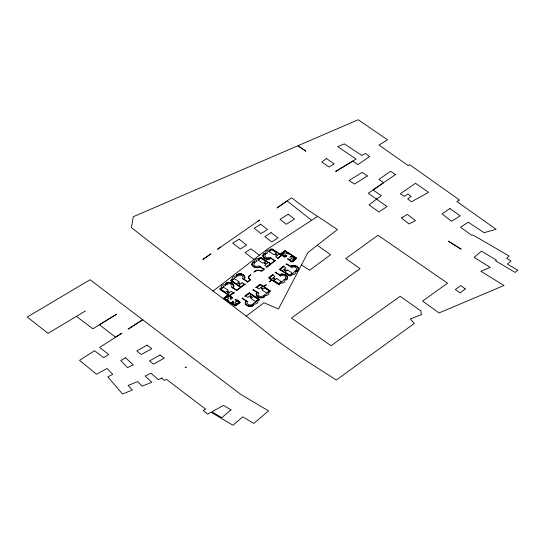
<?xml version="1.0" encoding="UTF-8"?>
<svg xmlns="http://www.w3.org/2000/svg" width="545" height="545" viewBox="0 0 545 545"><rect width="100%" height="100%" fill="white"/><g stroke="black" fill="none" stroke-linecap="round" stroke-linejoin="round"><path stroke-width="0.82" d="M225.719 284.531L225.351 283.584M244.923 277.48L244.419 275.872M259.25 258.473L260.094 257.431M280.321 283.346L279.36 284.388M287.637 277.569L287.29 278.842M244.923 277.487L244.453 278.842M256.143 294.089L256.872 296.105M248.438 277.146L248.418 277.725M256.143 294.089L256.382 293.237M262.922 255.346L262.949 256.109M262.922 255.339L264.277 253.336M298.571 269.475L298.585 268.712M298.571 269.482L298.258 270.313M248.445 277.132C248.391 275.518 253.078 273.345 249.746 275.756A3.931 2.759 4.2 0 0 250.148 279.674L250.441 279.892M233.805 286.759L233.689 284.81M240.168 302.482L235.133 306.004L223.566 298.483M271.696 280.144L278.495 284.34M236.298 275.096L238.002 274.128L240.27 273.856M243.69 279.21L243.724 279.156A4.401 3.093 4.2 0 0 242.804 274.85A4.401 3.093 4.2 0 0 236.741 275.13L237.198 275.484M257.356 292.508L257.376 292.474A4.401 3.093 4.2 0 0 258.262 296.827A4.401 3.093 4.2 0 0 264.325 296.548L263.909 296.269M264.761 296.596L263.603 297.345M233.71 286.97L233.103 287.808L236.496 290.001M256.382 293.23L256.838 292.556M246.245 316.114L275.572 339.576L282.283 344.338L300.193 356.921L336.347 380.029L414.316 323.41L410.249 319.009L421.653 314.533L420.938 312.98L421.128 311.1L400.153 296.296L331.033 345.694L291.452 318.069L360.081 268.671L345.775 258.568L377.971 235.277L447.547 283.196L422.607 301.078L439.038 312.939L503.989 285.498L480.86 271.274L490.173 267.37L474.164 257.356L481.399 251.177L496.393 260.067L495.548 260.789L515.195 272.439L517.75 270.259L507.32 264.053L510.978 260.912L506.557 258.282L509.153 256.041L472.89 234.956L471.643 235.27L460.539 227.245L468.305 222.251L484.103 232.695L496.1 229.254L456.826 201.527L459.558 200.029L409.69 164.726L408.328 165.673L378.959 145.052L387.543 139.813L358.222 119.743L133.293 216.712L131.393 227.633L205.009 284.933L246.245 316.114L263.991 302.748L278.454 308.995L307.932 252.546L337.409 229.52L306.93 209.294L291.548 197.815L277.003 207.938L287.079 200.935L311.631 220.275L317.585 216.379M223.579 298.183L227.974 294.729L219.887 289.49M224.145 298.319L228.198 295.152L223.954 298.456L235.242 305.752L239.637 302.55L235.386 305.616L231.107 302.918M252.281 262.922L251.933 264.305M231.087 302.802L233.09 301.228L233.376 301.419L231.536 302.85L235.317 305.295L239.207 302.271L234.956 299.784C236.55 298.088 242.443 304.716 238.41 301.29M238.41 301.201L238.778 300.894L240.202 302.346M250.414 280.001L247.403 282.344L247.246 281.69L243.785 279.449M268.801 277.63L272.916 274.373L273.202 274.564L269.196 277.964L278.761 284.156L280.328 283.264M281.881 255.55L277.337 258.677L281.302 255.23M271.689 280.157L269.332 281.928L270.572 280.968A3.938 2.766 4.2 0 0 271.43 279.796L269.012 278.216M289.204 253.95L288.884 254.202L285.001 251.429L281.111 254.454L284.892 256.893L287.017 255.646L284.885 257.22L281.731 255.23M287.603 258.889L287.951 258.609L291.834 261.382L295.724 258.357L291.943 255.912L289.811 257.158L291.888 255.591L296.173 258.323L292.263 261.661L296.391 258.412L285.042 250.959L280.675 254.174L284.967 251.102L289.231 253.841M252.281 262.915L253.377 261.825L254.706 262.016L254.256 262.37M287.283 278.842L286.936 279.319M298.258 270.32L297.148 271.417L295.853 271.219L296.296 270.858M226.182 284.183L225.705 284.551M237.157 275.654L236.68 276.029L236.36 275.239M244.446 278.849L244.071 279.278L247.648 281.636M263.896 296.037L264.386 295.649L264.707 296.439M232.742 287.692L232.749 287.685A4.401 3.093 4.2 0 0 231.836 283.373A4.401 3.093 4.2 0 0 225.766 283.659L226.127 283.891M219.724 288.809L221.175 288.073L220.078 289.259L229.683 295.567L233.41 292.672L231.25 291.282L227.524 294.177M256.845 292.549L253.548 290.172M286.759 279.503L286.268 279.898M225.364 283.57L228.519 282.385M259.352 299.968L257.969 300.656L259.059 299.498L249.426 293.285L244.76 296.248L249.542 292.536L249.453 293.012M270.327 291.439L268.923 292.134L269.986 290.928L260.408 284.633L256.688 287.528L258.841 288.925L262.567 286.03M253.657 305.248L252.369 305.977M311.631 220.275L267.234 249.235L213.068 291.044M230.78 280.205L232.143 279.544L231.053 280.729L240.665 286.922L245.332 283.952L236.428 290.866L236.298 290.233L232.783 287.951M259.243 258.493L260.81 257.608L270.375 263.794L266.369 267.2L266.655 267.384L275.559 260.469L274.653 260.435L270.865 258.126M222.98 287.351L221.638 288.394A3.706 2.602 4.2 0 1 222.06 285.416A3.706 2.602 4.2 0 1 226.195 284.844L224.867 285.887A1.894 1.335 4.2 0 0 222.98 287.351M232.613 279.871L233.955 278.829A1.894 1.335 4.2 0 1 235.842 277.364L237.177 276.322A3.706 2.602 4.2 0 0 233.028 276.887A3.706 2.602 4.2 0 0 232.606 279.858M266.151 253.813L267.493 252.771A1.894 1.335 4.2 0 1 269.38 251.306L270.715 250.264A3.706 2.602 4.2 0 0 266.566 250.829A3.706 2.602 4.2 0 0 266.144 253.8M255.251 271.069L253.936 272.084L255.537 271.253A3.931 2.759 4.2 0 1 261.082 271.178L261.573 271.335L264.584 268.992L263.644 268.944L260.135 266.682M279.387 253.881L275.661 256.777L277.814 258.173L281.54 255.278L271.812 249.099L269.986 249.767L271.117 248.874M224.731 298.394L226.591 296.943L228.75 298.34L226.884 299.784M285.055 251.524L283.189 252.969L285.348 254.358L287.208 252.914M240.638 287.188L236.687 290.178M247.689 281.711L249.896 279.864M263.726 269.257C261.723 272.793 257.955 268.406 255.258 271.063M270.77 263.78L274.694 260.728M289.627 259.897L291.486 258.446L293.639 259.836L291.779 261.287M259.706 284.64L255.734 287.726L260.53 284.817M242.402 298.49L241.953 298.435L242.689 297.863L242.845 298.517L246.313 300.758M253.377 289.967L252.744 290.083L253.663 289.334L253.82 289.995L257.349 292.29M275.845 272.507L275.94 272.03L274.987 272.766L275.927 272.813L279.483 275.096M279.769 269.455L279.142 269.571L283.884 265.851L284.177 266.035L280.15 269.414L289.702 275.613L291.555 274.946L290.492 275.77M286.82 263.978L285.955 264.243L286.895 264.291L291.677 267.493A2.854 2.003 4.2 0 1 295.697 267.438A2.854 2.003 4.2 0 1 295.99 270.279L297.304 271.131A4.598 3.229 4.2 0 0 296.834 266.553A4.598 3.229 4.2 0 0 290.362 266.648M265.061 285.655L266.307 284.688L264.781 285.464A3.938 2.766 4.2 0 1 263.215 286.18L260.51 284.51M268.453 291.807L267.111 292.849A1.894 1.335 4.2 0 1 265.224 294.314L263.882 295.356A3.706 2.602 4.2 0 0 268.038 294.791A3.706 2.602 4.2 0 0 268.46 291.82M295.363 270.899L294.028 271.941A1.894 1.335 4.2 0 1 292.134 273.406L290.798 274.448A3.706 2.602 4.2 0 0 294.947 273.876A3.706 2.602 4.2 0 0 295.37 270.906M252.962 304.526L253.411 304.178L253.8 305.043M265.061 285.655L263.514 286.391L270.415 290.928M220.664 247.083L217.448 249.331L259.665 219.989L257.587 221.42M265.183 253.875L265.694 253.486L264.318 253.316M285.376 279.36L284.851 279.748L285.989 279.905M85.449 310.997L48.055 333.322L27.25 317.033L90.095 279.728L240.618 394.308L268.562 410.855L253.813 423.424L242.791 416.87L232.967 425.257L211.078 412.252L207.713 414.105L203.169 410.487L205.629 409.159L166.525 379.388L164.324 380.349L161.647 378.175L162.069 377.978L158.37 379.654L151.006 373.284L145.133 376.03L151.817 382.277L142.041 386.18L137.756 381.541L128.109 385.472L132.374 390.056L122.509 393.994L107.849 376.881L112.733 374.326L107.052 368.454L96.52 374.231L79.529 360.354L94.544 350.707L103.714 357.677L108.666 354.461L99.674 347.417L121.801 333.193L115.567 337.185L99.435 324.752L116.664 314.165L92.848 328.805L76.423 316.393M259.767 267.043L263.419 269.148M270.736 258.166L270.749 258.16A4.401 3.093 4.2 0 1 264.597 257.914A4.401 3.093 4.2 0 1 264.441 253.609L265.122 253.888M259.761 267.05L259.263 267.288M279.789 275.075L279.803 275.068A4.401 3.093 4.2 0 1 285.941 275.32A4.401 3.093 4.2 0 1 286.105 279.626L285.743 279.394M291.016 266.062L290.567 266.307L287.174 264.114M280.048 274.591L279.599 274.83L275.954 272.527M291.023 266.062L294.879 265.647M280.055 274.585L280.716 274.326M263.596 297.345L262.922 297.59M259.257 267.288L257.983 267.636M279.299 284.415L278.986 284.463M252.355 305.983L251.518 306.222M280.723 274.326L281.145 274.21M290.199 275.906L289.885 275.934M259.951 284.517L260.36 284.483M262.915 297.59L261.729 297.808M290.683 266.58L290.778 266.546A4.401 3.093 4.2 0 1 296.916 266.798A4.401 3.093 4.2 0 1 297.073 271.103L296.494 270.804M281.152 274.21L281.738 274.101M251.511 306.222L250.911 306.317M268.801 259.134L270.947 258.405L274.585 260.708M257.976 267.643L257.213 267.711M268.794 259.134L268.031 259.195M281.745 274.101L284.797 274.408M250.904 306.317L249.985 306.351M261.723 297.808L260.796 297.822M228.525 282.385L229.452 282.392M257.206 267.711L256.279 267.684M260.019 266.648L259.767 266.689A4.401 3.093 4.2 0 1 253.629 266.444A4.401 3.093 4.2 0 1 253.466 262.138L253.881 262.397M268.024 259.195L267.098 259.141M249.971 306.351L248.445 306.127M240.277 273.856L241.197 273.972M260.789 297.822L258.834 297.413M229.459 282.392L231.393 282.841M229.731 295.724L234.357 292.481L229.622 295.424M256.273 267.684L254.917 267.397M267.084 259.141L266.328 258.998M229.656 295.71L232.715 297.754L230.712 299.403L230.426 299.212L232.265 297.781L228.484 295.342L224.595 298.367L228.846 300.847L228.512 301.106L224.159 298.422M294.886 265.647L296.582 266.239M241.203 273.972L241.796 274.121M266.321 258.998L265.326 258.664M248.438 306.127L245.993 304.73M241.803 274.121L242.9 274.571M254.91 267.397L254.488 267.248M284.803 274.414L285.485 274.7M258.827 297.413L258.425 297.243M254.481 267.241L253.473 266.703M231.407 282.848L233.689 284.803M265.32 258.657L264.114 257.928M261.007 257.39L270.756 263.753M258.419 297.236L257.676 296.814M296.589 266.246L297.952 267.336L298.585 268.705M242.907 274.571L243.499 274.946M272.044 248.895L280.198 254.161L284.49 250.809L285.267 250.741L296.534 257.996C290.621 265.149 291.589 260.946 287.61 258.991M289.429 275.797L279.803 269.516M285.743 274.837L286.977 275.859M240.297 287.058L230.794 280.92M249.808 293.149L259.284 299.273M242.614 298.721L246.02 300.922L245.168 302.938M301.487 264.918L309.635 270.231L330.611 254.706L317.265 245.257M253.466 266.696L252.253 265.395M249.889 279.858L248.418 277.739M257.669 296.814L256.961 296.208M259.434 255.21L250.993 248.861L245.018 252.567L253.936 259.502M243.506 274.946L244.01 275.382M264.107 257.921L263.644 257.472M245.986 304.73L245.543 304.137M263.637 257.465L262.949 256.116M286.983 275.865L287.508 276.799M245.543 304.13L245.339 303.715M252.246 265.388L252.062 264.965M245.339 303.708L245.168 302.945M287.508 276.799L287.637 277.562M252.062 264.959L251.933 264.305M253.35 305.071A4.401 3.093 4.2 0 1 247.287 305.357A4.401 3.093 4.2 0 1 246.354 301.072M230.978 409.86L221.795 417.688L211.889 411.802L223.498 405.398L230.978 409.86M465.26 288.932L460.082 292.978L455.375 289.545L460.791 285.587L465.26 288.932M256.518 261.293L255.176 262.336A3.706 2.602 4.2 0 1 255.591 259.359A3.706 2.602 4.2 0 1 259.733 258.786L258.405 259.829A1.894 1.335 4.2 0 0 256.518 261.293M223.402 287.167L220.814 289.177L225.596 292.27L228.185 290.26L223.402 287.167M234.37 278.638L231.782 280.648L236.571 283.741L239.16 281.731L234.37 278.638M260.769 258.132L258.18 260.142L262.963 263.235L265.551 261.225L260.769 258.132M271.737 249.603L269.148 251.62L273.937 254.713L276.526 252.696L271.737 249.603M242.225 282.753L238.499 285.648L240.652 287.045L244.378 284.149L242.225 282.753M268.413 262.411L264.686 265.306L266.839 266.696L270.565 263.8L268.413 262.411M230.978 297.216L230.044 297.938L230.814 298.435L231.748 297.713L230.978 297.216M284.906 255.312L283.979 256.041L284.742 256.531L285.675 255.809L284.906 255.312M232.988 302.196L232.054 302.918L232.824 303.415L233.751 302.693L232.988 302.196M292.093 256.273L291.159 256.995L291.922 257.492L292.856 256.77L292.093 256.273M236.918 300.847L235.052 302.291L237.211 303.688L239.071 302.237L236.918 300.847M249.44 293.162L245.713 296.058L247.866 297.447L251.592 294.552L249.44 293.162M272.732 275.068L269.005 277.964L271.158 279.353L274.884 276.458L272.732 275.068M283.7 266.539L279.973 269.434L282.126 270.824L285.853 267.929L283.7 266.539M253.52 296.46L250.932 298.469L255.721 301.562L258.31 299.552L253.52 296.46M264.495 287.937L261.907 289.947L266.696 293.04L269.284 291.03L264.495 287.937M276.601 278.529L274.019 280.539L278.802 283.632L281.39 281.622L276.601 278.529M287.576 270L284.987 272.01L289.776 275.102L292.365 273.093L287.576 270M254.249 302.843L252.914 303.885A3.706 2.602 4.2 0 0 257.063 303.313A3.706 2.602 4.2 0 0 257.485 300.343L256.143 301.378A1.894 1.335 4.2 0 1 254.249 302.843M281.166 281.928L279.823 282.971A3.706 2.602 4.2 0 0 283.972 282.405A3.706 2.602 4.2 0 0 284.401 279.435L283.053 280.464A1.894 1.335 4.2 0 1 281.166 281.928M202.965 259.386L210.888 253.902L202.965 259.386M376.772 198.98L369.026 204.872L378.864 212.012L387.073 206.541L368.229 193.318L383.591 182.718L378.884 179.428L390.676 171.287L395.391 174.604L395.725 174.38L373.08 189.973L381.371 195.757L376.772 198.98M410.984 196.425L407.68 198.918L411.495 201.773L428.588 192.351L415.522 183.29L400.289 193.829L404.342 196.398L407.939 193.925L410.984 196.425M326.482 158.561L321.782 162.035L329.003 166.981L334.242 163.916L326.482 158.561M369.639 156.531L357.867 164.658L352.751 161.075L335.652 171.525L356.076 159.038L337.648 146.653L344.372 143.9L361.914 155.475L365.3 153.397L369.639 156.531M449.884 208.565L442.036 213.865L451.512 221.277L460.218 215.827L449.884 208.565M271.049 232.62L264.816 236.666L271.785 241.946L278.018 237.899L271.049 232.62M136.039 324.023L128.136 329.119L142.885 319.636L136.039 324.023M260.639 224.193L254.208 228.287L261.069 233.614L267.5 229.52L260.639 224.193M288.223 214.192L280.028 219.383L286.309 224.274L294.504 219.083L288.223 214.192M367.364 175.974L354.434 184.081L349.066 180.484L362.221 172.37L367.364 175.974M239.187 239.166L232.742 243.165L240.304 248.983L246.592 245.093L239.187 239.166M402.142 217.482L401.379 217.932L409.166 224.009L415.44 220.582L407.394 214.396L402.142 217.482M147.048 345.142L136.815 350.987L141.264 354.516L151.789 348.711L147.048 345.142M159.978 355.02L149.466 360.988L153.622 364.094L164.311 358.126L159.978 355.02M125.629 357.813L120.724 360.558L127.482 367.596L133.252 364.905L125.629 357.813M186.199 367.037L185.252 367.514L186.199 367.037M458.549 247.58L448.276 241.156L461.125 249.194L458.549 247.58M265.524 254.433L264.209 253.582A4.598 3.229 4.2 0 0 264.679 258.153A4.598 3.229 4.2 0 0 271.151 258.064L269.836 257.213A2.854 2.003 4.2 0 1 265.817 257.274A2.854 2.003 4.2 0 1 265.524 254.433M280.709 276.022L279.387 275.171A4.598 3.229 4.2 0 1 285.859 275.082A4.598 3.229 4.2 0 1 286.329 279.653L285.015 278.802A2.854 2.003 4.2 0 0 284.722 275.968A2.854 2.003 4.2 0 0 280.709 276.022M254.556 262.956L253.241 262.104A4.598 3.229 4.2 0 0 253.711 266.682A4.598 3.229 4.2 0 0 260.183 266.594L258.861 265.742A2.854 2.003 4.2 0 1 254.849 265.797A2.854 2.003 4.2 0 1 254.556 262.956M237.995 275.825L236.68 274.973A4.598 3.229 4.2 0 1 243.152 274.884A4.598 3.229 4.2 0 1 243.622 279.456L242.3 278.611A2.854 2.003 4.2 0 0 242.014 275.77A2.854 2.003 4.2 0 0 237.995 275.825M258.759 293.074L257.444 292.222A4.598 3.229 4.2 0 0 257.914 296.793A4.598 3.229 4.2 0 0 264.386 296.705L263.072 295.853A2.854 2.003 4.2 0 1 259.052 295.908A2.854 2.003 4.2 0 1 258.759 293.074M227.02 284.347L225.705 283.502A4.598 3.229 4.2 0 1 232.177 283.407A4.598 3.229 4.2 0 1 232.647 287.985L231.332 287.133A2.854 2.003 4.2 0 0 231.039 284.292A2.854 2.003 4.2 0 0 227.02 284.347M247.791 301.596L246.476 300.745A4.598 3.229 4.2 0 0 246.94 305.323A4.598 3.229 4.2 0 0 253.418 305.227L252.097 304.382A2.854 2.003 4.2 0 1 248.084 304.437A2.854 2.003 4.2 0 1 247.791 301.596M305.8 151.115L298.19 145.89L305.8 151.115M261.409 288.68A0.729 0.511 4.2 0 0 262.567 288.38A0.729 0.511 4.2 0 0 261.566 287.808A0.729 0.511 4.2 0 0 261.409 288.68M250.434 297.209A0.729 0.511 4.2 0 0 251.599 296.902A0.729 0.511 4.2 0 0 250.591 296.33A0.729 0.511 4.2 0 0 250.434 297.209M238.778 283.781A0.729 0.511 4.2 0 0 239.936 283.482A0.729 0.511 4.2 0 0 238.935 282.909A0.729 0.511 4.2 0 0 238.778 283.781M227.803 292.311A0.729 0.511 4.2 0 0 228.968 292.004A0.729 0.511 4.2 0 0 227.96 291.432A0.729 0.511 4.2 0 0 227.803 292.311M273.828 279.033A0.729 0.511 4.2 0 0 274.993 278.727A0.729 0.511 4.2 0 0 273.985 278.154A0.729 0.511 4.2 0 0 273.828 279.033M284.803 270.504A0.729 0.511 4.2 0 0 285.962 270.204A0.729 0.511 4.2 0 0 284.96 269.632A0.729 0.511 4.2 0 0 284.803 270.504M264.863 263.514A0.729 0.511 4.2 0 0 266.021 263.215A0.729 0.511 4.2 0 0 265.02 262.642A0.729 0.511 4.2 0 0 264.863 263.514M275.831 254.992A0.729 0.511 4.2 0 0 276.996 254.685A0.729 0.511 4.2 0 0 275.988 254.113A0.729 0.511 4.2 0 0 275.831 254.992M228.178 296.787A0.695 0.49 4.2 0 0 229.288 296.5A0.695 0.49 4.2 0 0 228.321 295.949A0.695 0.49 4.2 0 0 228.178 296.787M234.786 304.594A0.695 0.49 4.2 0 0 235.896 304.308A0.695 0.49 4.2 0 0 234.936 303.756A0.695 0.49 4.2 0 0 234.786 304.594M282.208 254.808A0.695 0.49 4.2 0 0 283.318 254.515A0.695 0.49 4.2 0 0 282.358 253.97A0.695 0.49 4.2 0 0 282.208 254.808M293.789 258.752A0.695 0.49 4.2 0 0 294.899 258.466A0.695 0.49 4.2 0 0 293.939 257.914A0.695 0.49 4.2 0 0 293.789 258.752"/></g></svg>
